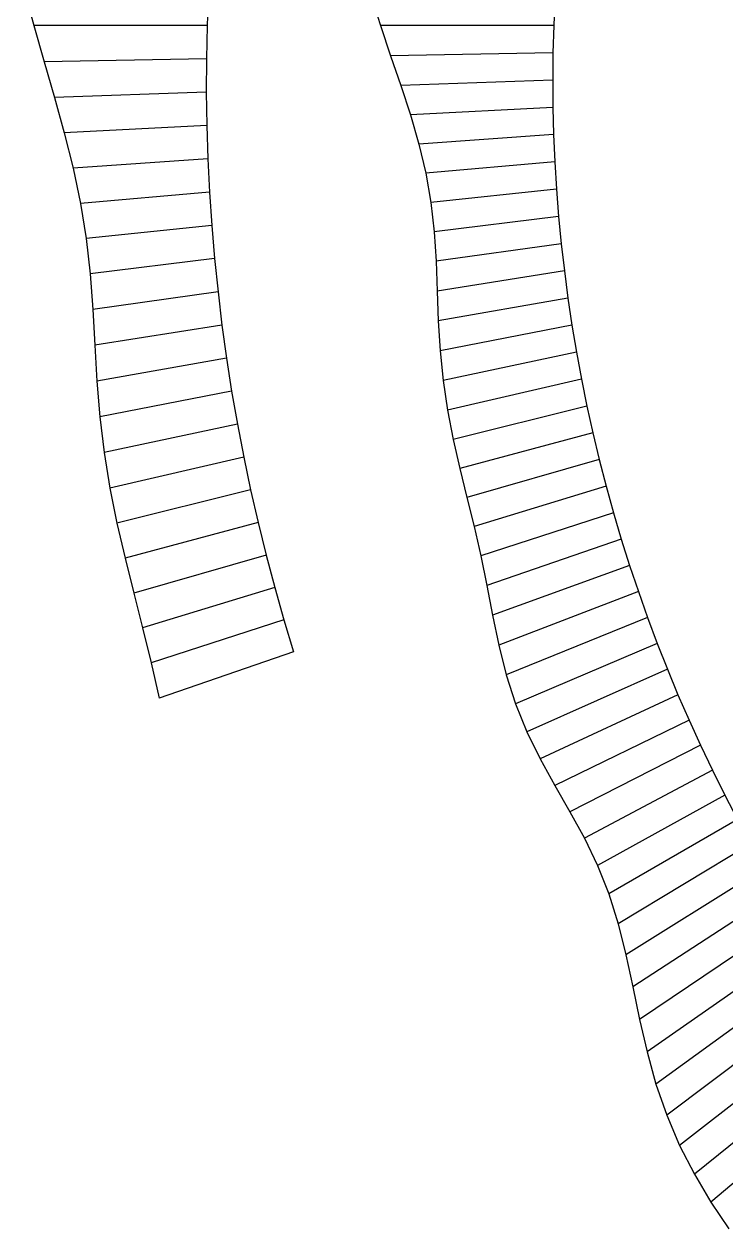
# Model space of a CAD drawing. Header units: metres. Extents: x -30.4 to 28.5, y -25.7 to 29.7.
# Drawn here: x -30.14 to -20.02, y -17.36 to 0.02 of the extents above; entities that cross this region are included whole.
import ezdxf

# ---------------------------------------------------------------- set-up
doc = ezdxf.new("R2010")
doc.units = ezdxf.units.M
for name, color, linetype in [('Fill', 3, 'Continuous'), ('Inner', 2, 'Continuous'), ('Outer', 1, 'Continuous')]:
    doc.layers.add(name, color=color, linetype=linetype)

msp = doc.modelspace()

# ---------------------------------------------------------------- linework, layer by layer
at = {"layer": 'Fill'}
for p, q in [((-22.5, 0), (-25, 0)), ((-27.5, 0), (-30, 0)), ((-27.51, -0.48), (-29.852, -0.521)), ((-22.51, -0.393), (-24.853, -0.434)), ((-22.514, -0.786), (-24.705, -0.863)), ((-27.511, -0.961), (-29.702, -1.037)), ((-22.511, -1.18), (-24.566, -1.287)), ((-27.504, -1.441), (-29.559, -1.549)), ((-22.501, -1.573), (-24.443, -1.709)), ((-27.488, -1.922), (-29.431, -2.058)), ((-22.484, -1.967), (-24.344, -2.13)), ((-27.465, -2.403), (-29.325, -2.566)), ((-22.46, -2.361), (-24.271, -2.551)), ((-22.429, -2.754), (-24.224, -2.974)), ((-27.432, -2.883), (-29.243, -3.074)), ((-22.391, -3.147), (-24.197, -3.401)), ((-27.392, -3.363), (-29.187, -3.584)), ((-22.346, -3.539), (-24.181, -3.83)), ((-27.342, -3.843), (-29.148, -4.097)), ((-22.295, -3.931), (-24.164, -4.261)), ((-27.285, -4.322), (-29.119, -4.612)), ((-22.237, -4.322), (-24.137, -4.692)), ((-27.219, -4.799), (-29.088, -5.129)), ((-22.171, -4.713), (-24.094, -5.121)), ((-22.099, -5.102), (-24.031, -5.548)), ((-27.145, -5.276), (-29.046, -5.646)), ((-22.02, -5.49), (-23.949, -5.971)), ((-27.062, -5.752), (-28.985, -6.161)), ((-21.935, -5.877), (-23.853, -6.391)), ((-26.971, -6.227), (-28.902, -6.673)), ((-21.842, -6.263), (-23.751, -6.81)), ((-26.872, -6.7), (-28.8, -7.181)), ((-21.743, -6.647), (-23.649, -7.23)), ((-21.637, -7.03), (-23.553, -7.653)), ((-26.764, -7.171), (-28.683, -7.685)), ((-21.524, -7.411), (-23.465, -8.08)), ((-26.648, -7.641), (-28.557, -8.189)), ((-21.404, -7.79), (-23.38, -8.51)), ((-26.524, -8.109), (-28.43, -8.692)), ((-21.278, -8.168), (-23.29, -8.94)), ((-26.392, -8.575), (-28.308, -9.198)), ((-21.145, -8.543), (-23.184, -9.367)), ((-26.251, -9.039), (-28.192, -9.707)), ((-21.005, -8.916), (-23.051, -9.785)), ((-20.859, -9.287), (-22.888, -10.19)), ((-20.707, -9.656), (-22.696, -10.583)), ((-20.547, -10.022), (-22.484, -10.966)), ((-20.382, -10.385), (-22.266, -11.345)), ((-20.21, -10.746), (-22.056, -11.727)), ((-20.031, -11.103), (-21.867, -12.121)), ((-19.846, -11.458), (-21.705, -12.531)), ((-19.655, -11.81), (-21.57, -12.961)), ((-19.458, -12.159), (-21.458, -13.409)), ((-19.254, -12.504), (-21.359, -13.871)), ((-19.045, -12.846), (-21.261, -14.341)), ((-18.829, -13.184), (-21.153, -14.811)), ((-18.607, -13.519), (-21.024, -15.275)), ((-18.38, -13.85), (-20.868, -15.725)), ((-18.146, -14.177), (-20.683, -16.159)), ((-17.907, -14.501), (-20.47, -16.576)), ((-17.662, -14.82), (-20.233, -16.977))]:
    msp.add_line(p, q, dxfattribs=at)
at = {"layer": 'Inner'}
for p, q in [((-27.482, 0.48), (-27.5, 0)), ((-22.483, 0.392), (-22.5, 0)), ((-22.5, 0), (-22.51, -0.393)), ((-27.5, 0), (-27.51, -0.48)), ((-27.51, -0.48), (-27.511, -0.961)), ((-22.51, -0.393), (-22.514, -0.786)), ((-22.514, -0.786), (-22.511, -1.18)), ((-27.511, -0.961), (-27.504, -1.441)), ((-22.511, -1.18), (-22.501, -1.573)), ((-27.504, -1.441), (-27.488, -1.922)), ((-22.501, -1.573), (-22.484, -1.967)), ((-27.488, -1.922), (-27.465, -2.403)), ((-22.484, -1.967), (-22.46, -2.361)), ((-27.465, -2.403), (-27.432, -2.883)), ((-22.46, -2.361), (-22.429, -2.754)), ((-22.429, -2.754), (-22.391, -3.147)), ((-27.432, -2.883), (-27.392, -3.363)), ((-22.391, -3.147), (-22.346, -3.539)), ((-27.392, -3.363), (-27.342, -3.843)), ((-22.346, -3.539), (-22.295, -3.931)), ((-27.342, -3.843), (-27.285, -4.322)), ((-22.295, -3.931), (-22.237, -4.322)), ((-27.285, -4.322), (-27.219, -4.799)), ((-22.237, -4.322), (-22.171, -4.713)), ((-27.219, -4.799), (-27.145, -5.276)), ((-22.171, -4.713), (-22.099, -5.102)), ((-22.099, -5.102), (-22.02, -5.49)), ((-27.145, -5.276), (-27.062, -5.752)), ((-22.02, -5.49), (-21.935, -5.877)), ((-27.062, -5.752), (-26.971, -6.227)), ((-21.935, -5.877), (-21.842, -6.263)), ((-26.971, -6.227), (-26.872, -6.7)), ((-21.842, -6.263), (-21.743, -6.647)), ((-26.872, -6.7), (-26.764, -7.171)), ((-21.743, -6.647), (-21.637, -7.03)), ((-21.637, -7.03), (-21.524, -7.411)), ((-26.764, -7.171), (-26.648, -7.641)), ((-21.524, -7.411), (-21.404, -7.79)), ((-26.648, -7.641), (-26.524, -8.109)), ((-21.404, -7.79), (-21.278, -8.168)), ((-26.524, -8.109), (-26.392, -8.575)), ((-21.278, -8.168), (-21.145, -8.543)), ((-26.392, -8.575), (-26.251, -9.039)), ((-21.145, -8.543), (-21.005, -8.916)), ((-21.005, -8.916), (-20.859, -9.287)), ((-20.859, -9.287), (-20.707, -9.656)), ((-20.707, -9.656), (-20.547, -10.022)), ((-20.547, -10.022), (-20.382, -10.385)), ((-20.382, -10.385), (-20.21, -10.746)), ((-20.21, -10.746), (-20.031, -11.103)), ((-20.031, -11.103), (-19.846, -11.458))]:
    msp.add_line(p, q, dxfattribs=at)
at = {"layer": 'Outer'}
for p, q in [((-30.139, 0.526), (-30, 0)), ((-25.14, 0.439), (-25, 0)), ((-25, 0), (-24.853, -0.434)), ((-30, 0), (-29.852, -0.521)), ((-29.852, -0.521), (-29.702, -1.037)), ((-24.853, -0.434), (-24.705, -0.863)), ((-24.705, -0.863), (-24.566, -1.287)), ((-29.702, -1.037), (-29.559, -1.549)), ((-24.566, -1.287), (-24.443, -1.709)), ((-29.559, -1.549), (-29.431, -2.058)), ((-24.443, -1.709), (-24.344, -2.13)), ((-29.431, -2.058), (-29.325, -2.566)), ((-24.344, -2.13), (-24.271, -2.551)), ((-29.325, -2.566), (-29.243, -3.074)), ((-24.271, -2.551), (-24.224, -2.974)), ((-29.243, -3.074), (-29.187, -3.584)), ((-24.224, -2.974), (-24.197, -3.401)), ((-24.197, -3.401), (-24.181, -3.83)), ((-29.187, -3.584), (-29.148, -4.097)), ((-24.181, -3.83), (-24.164, -4.261)), ((-29.148, -4.097), (-29.119, -4.612)), ((-24.164, -4.261), (-24.137, -4.692)), ((-29.119, -4.612), (-29.088, -5.129)), ((-24.137, -4.692), (-24.094, -5.121)), ((-29.088, -5.129), (-29.046, -5.646)), ((-24.094, -5.121), (-24.031, -5.548)), ((-24.031, -5.548), (-23.949, -5.971)), ((-29.046, -5.646), (-28.985, -6.161)), ((-23.949, -5.971), (-23.853, -6.391)), ((-28.985, -6.161), (-28.902, -6.673)), ((-23.853, -6.391), (-23.751, -6.81)), ((-28.902, -6.673), (-28.8, -7.181)), ((-23.751, -6.81), (-23.649, -7.23)), ((-28.8, -7.181), (-28.683, -7.685)), ((-23.649, -7.23), (-23.553, -7.653)), ((-28.683, -7.685), (-28.557, -8.189)), ((-23.553, -7.653), (-23.465, -8.08)), ((-23.465, -8.08), (-23.38, -8.51)), ((-28.557, -8.189), (-28.43, -8.692)), ((-23.38, -8.51), (-23.29, -8.94)), ((-28.43, -8.692), (-28.308, -9.198)), ((-23.29, -8.94), (-23.184, -9.367)), ((-28.308, -9.198), (-28.192, -9.707)), ((-23.184, -9.367), (-23.051, -9.785)), ((-23.051, -9.785), (-22.888, -10.19)), ((-22.888, -10.19), (-22.696, -10.583)), ((-22.696, -10.583), (-22.484, -10.966)), ((-22.484, -10.966), (-22.266, -11.345)), ((-22.266, -11.345), (-22.056, -11.727)), ((-22.056, -11.727), (-21.867, -12.121)), ((-21.867, -12.121), (-21.705, -12.531)), ((-21.705, -12.531), (-21.57, -12.961)), ((-21.57, -12.961), (-21.458, -13.409)), ((-21.458, -13.409), (-21.359, -13.871)), ((-21.359, -13.871), (-21.261, -14.341)), ((-21.261, -14.341), (-21.153, -14.811)), ((-21.153, -14.811), (-21.024, -15.275)), ((-21.024, -15.275), (-20.868, -15.725)), ((-20.868, -15.725), (-20.683, -16.159)), ((-20.683, -16.159), (-20.47, -16.576)), ((-20.47, -16.576), (-20.233, -16.977)), ((-20.233, -16.977), (-19.975, -17.364))]:
    msp.add_line(p, q, dxfattribs=at)

doc.saveas('drawing.dxf')
